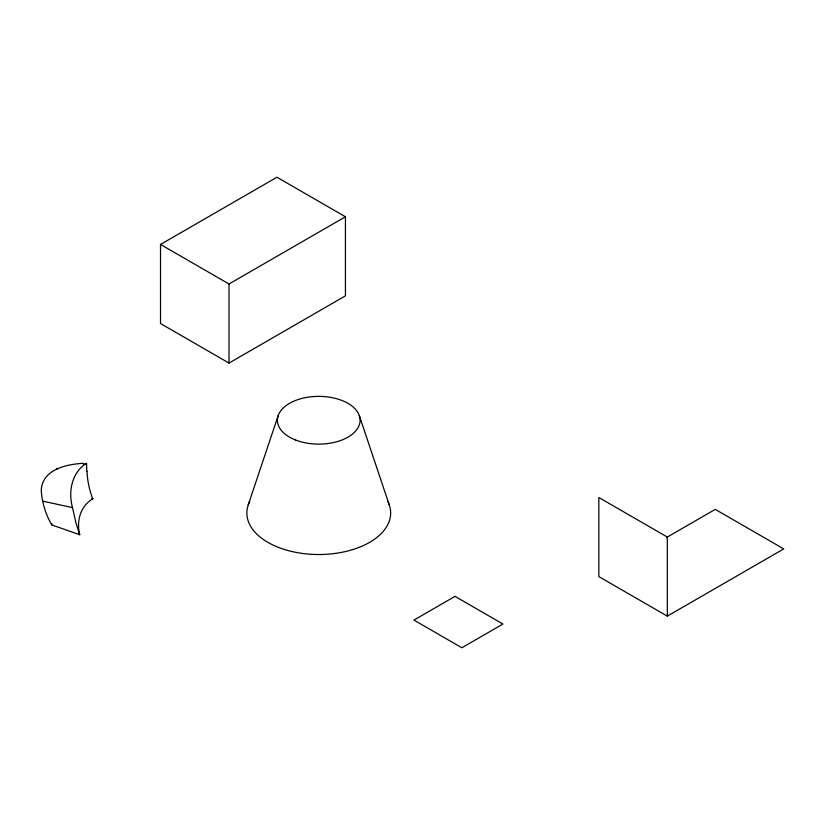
<?xml version="1.0" encoding="UTF-8"?>
<svg xmlns="http://www.w3.org/2000/svg" width="825" height="825" viewBox="0 0 825 825"><rect width="100%" height="100%" fill="white"/><g stroke="black" fill="none" stroke-linecap="round" stroke-linejoin="round"><path stroke-width="1.24" d="M91.833 498.568L93.05 498.764C80.355 505.684 76.22 521.41 79.736 534.744L51.727 524.875L51.779 523.504M248.232 504.921L278.19 415.573M160.514 244.447L276.942 177.231L345.438 216.769L345.438 295.855L229.01 363.072L160.514 323.534L160.514 244.447L229.01 283.996L345.438 216.769M666.476 537.539L715.265 509.376L783.75 548.914L667.322 616.131L598.837 576.592L598.837 497.516L667.322 537.054L667.322 616.131M82.809 463.32C65.938 464.423 42.374 469.487 41.26 490.163C41.951 502.26 45.623 514.398 51.727 524.875M79.736 534.744L75.91 522.751L72.517 507.612L42.694 501.136M359.308 415.573L389.256 504.921M72.517 507.612C68.073 491.772 71.713 472.498 86.46 463.279L86.811 471.209M229.01 283.996L229.01 363.072M387.729 501.322A71.888 41.508 0 0 1 318.749 554.524A71.888 41.508 0 0 1 249.769 501.322M57.245 469.312A96.164 78.045 -0.4 0 1 56.987 468.301M83.098 463.99A113.984 62.69 54.9 0 1 86.759 464.042M92.74 498.847A126.844 103.661 -1.4 0 1 87.017 471.199M455.008 596.362L413.923 620.091L461.866 647.769L502.951 624.04L455.008 596.362M295.567 440.014A41.353 23.873 0 0 0 359.999 421.936A41.353 23.873 0 0 0 300.682 398.764A41.353 23.873 0 0 0 295.567 440.014"/></g></svg>
